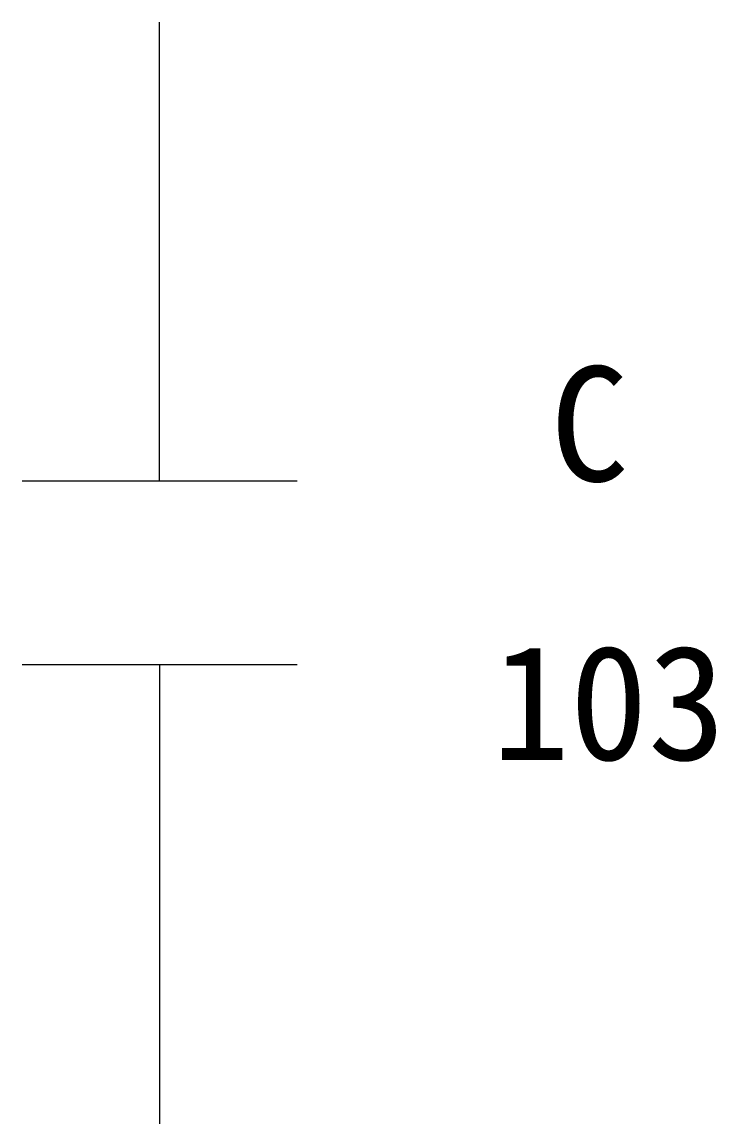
# Model space of a CAD drawing. Header units: millimetres. Extents: x -3 to 12.1, y -24 to 0.
import ezdxf

# ---------------------------------------------------------------- set-up
doc = ezdxf.new("R2010")
doc.units = ezdxf.units.MM
doc.styles.get("Standard").update_dxf_attribs({"font": ''})
doc.styles.get('Standard').set_extended_font_data('SimSun')

msp = doc.modelspace()

# ---------------------------------------------------------------- linework, layer by layer
for p, q in [((0, -10), (0, 0)), ((3, -10), (-3, -10)), ((3, -14), (-3, -14)), ((0, -14), (0, -24))]:
    msp.add_line(p, q)

# ---------------------------------------------------------------- texts
for tag, p, s in [('C', (8.519, -10), 'C1'), ('103', (7.239, -16.072), '103')]:
    msp.add_attdef(tag, p, s, height=2.5)

doc.saveas('drawing.dxf')
